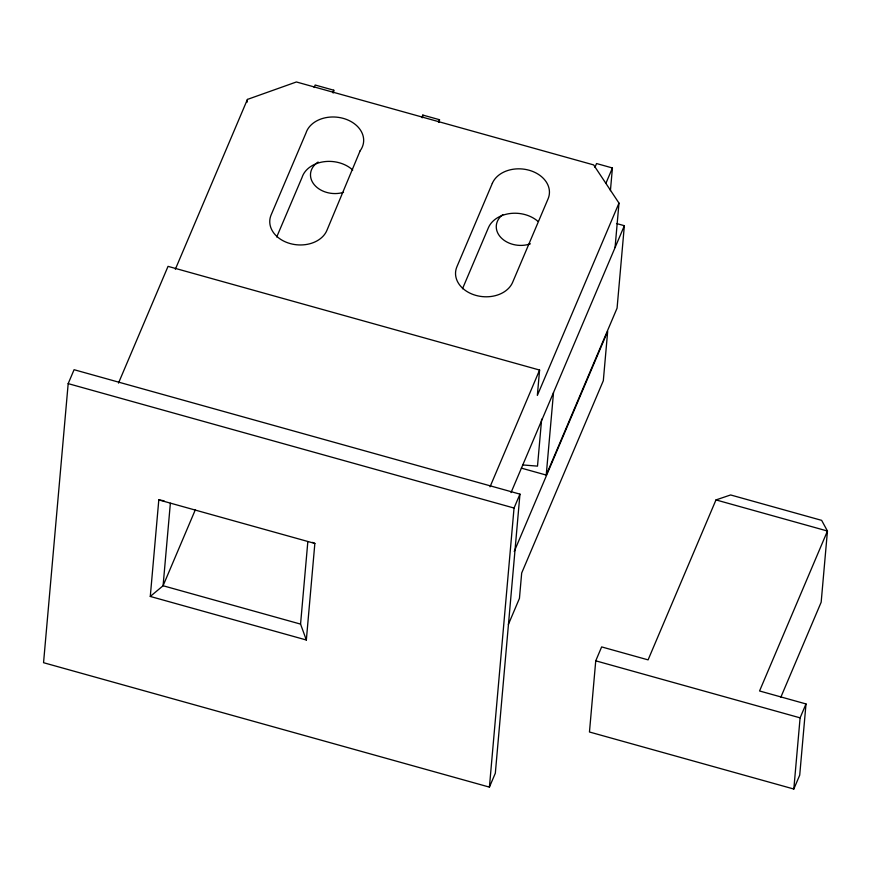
<?xml version="1.0" encoding="UTF-8"?>
<svg xmlns="http://www.w3.org/2000/svg" width="871" height="871" viewBox="0 0 871 871"><rect width="100%" height="100%" fill="white"/><g stroke="black" fill="none" stroke-linecap="round" stroke-linejoin="round"><path stroke-width="1.31" d="M68.178 383.621L43.55 662.7L489.415 787.123L495.327 773.219L519.954 494.14L74.079 369.707L68.178 383.621L514.042 508.043L489.415 787.123M312.558 542.372L314.856 543.439L306.342 640L150.28 596.45L158.805 499.9L163.998 500.781M170.368 503.231L163.084 585.748L150.28 596.45M247.201 102.103L247.429 99.414L296.401 81.972L593.641 164.913L618.987 203.106L615.068 247.506M333.528 92.881L333.767 90.214L315.171 85.02L314.115 87.525M306.342 640L300.56 624.104L307.844 541.588M422.598 117.737L422.827 115.07L439.507 119.719L439.267 122.386M118.489 383.098L168.038 266.363L539.595 370.055L537.353 395.423L618.987 203.106M541.642 419.169L537.505 466.127L522.589 464.929M521.37 468.13L546.226 475.065L553.51 392.603M610.419 190.64L612.422 167.972L596.548 163.541L594.958 167.297M616.505 223.52L624.355 225.709L617.071 308.16L546.226 475.065M595.742 660.817L589.46 731.999L793.819 789.028L799.72 775.125L806.002 703.942L759.556 690.975L827.45 531.027L821.647 520.357L730.617 494.957L715.984 499.921L648.089 659.87L601.643 646.913L595.742 660.817L800.101 717.846L793.819 789.028M175.343 269.259L247.429 99.414M332.7 92.718L333.767 90.214M276.717 236.977L302.063 177.401A29.287 22.2 5 0 1 323.664 161.766A29.287 22.2 5 0 1 352.722 170.03M195.311 509.829L163.084 585.748L300.56 624.104M421.771 117.574L422.827 115.07M438.44 122.223L439.507 119.719M462.501 288.747L488.413 227.712A29.287 22.2 5 0 1 537.886 221.31M606.042 182.997L612.422 167.972M490.046 486.78L539.595 370.055M511.027 492.616L624.355 225.709M514.042 508.043L519.954 494.14M514.238 551.474L607.675 331.372L603.32 380.703L521.685 573.02L519.443 598.388L508.37 624.474M780.852 697.181L821.168 602.209L827.45 531.027L715.984 499.921M800.101 717.846L806.002 703.942M158.805 499.9L314.856 543.439M343.533 192.328A23.43 17.758 5 0 1 314.344 184.815A23.43 17.758 5 0 1 318.111 162.028M530.406 243.804A23.43 17.758 5 0 1 500.912 237.543A23.43 17.758 5 0 1 502.796 214.636M360.126 150.814L326.865 230.477A29.287 22.2 5 0 1 290.141 243.564A29.287 22.2 5 0 1 271.131 214.919L305.982 133.002A29.287 22.2 5 0 1 344.883 118.87A29.287 22.2 5 0 1 360.126 150.814M492.333 183.313L456.905 266.766A29.287 22.2 5 0 0 475.914 295.4A29.287 22.2 5 0 0 512.638 282.313L548.066 198.871A29.287 22.2 5 0 0 529.056 170.226A29.287 22.2 5 0 0 492.333 183.313"/></g></svg>
